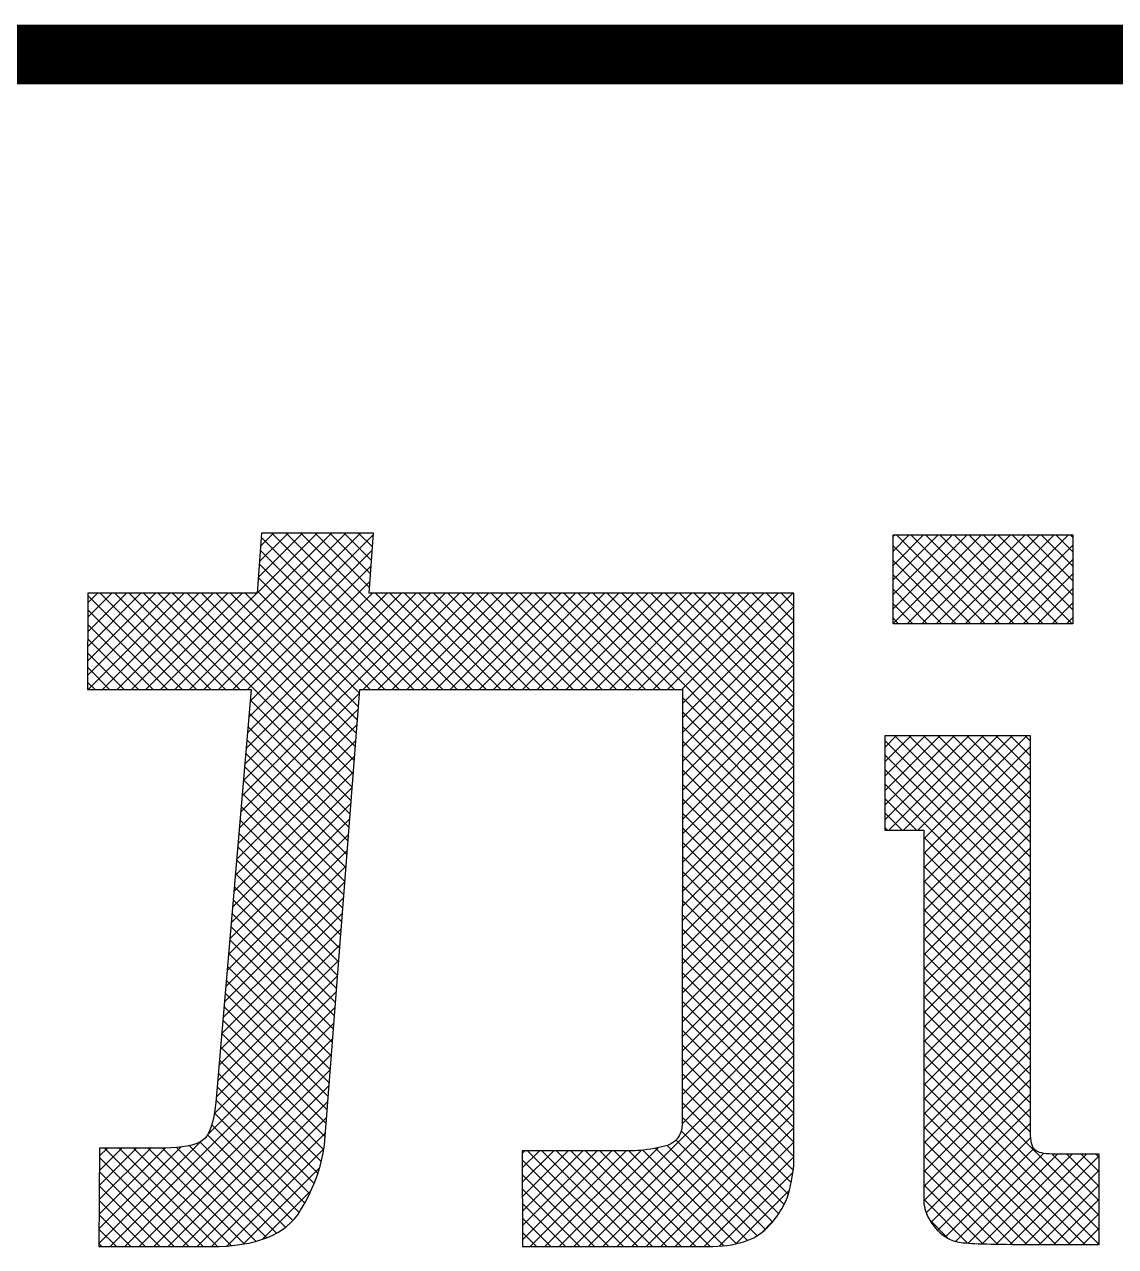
# Model space of a CAD drawing. Header units: millimetres. Extents: x -70627 to 13473, y 10065 to 69465.
# Drawn here: x 4682 to 5593, y 18070 to 19090 of the extents above; entities that cross this region are included whole.
import ezdxf
from ezdxf.enums import TextEntityAlignment as Align

# ---------------------------------------------------------------- set-up
doc = ezdxf.new("R2010")
doc.units = ezdxf.units.MM
doc.layers.add('$TD_AUDIT_GENERATED_(155)', color=7, linetype='Continuous', plot=False)
doc.layers.add('tk', color=7, linetype='Continuous')
doc.styles.add('$TD_AUDIT_GENERATED_(152)', font='', dxfattribs={"width": 0.75})
doc.styles.add('$TD_AUDIT_GENERATED_(174D)', font='', dxfattribs={"width": 0.9})
doc.styles.add('sepd_yb2', font='sepd_gbe.shx', dxfattribs={"width": 0.8, "bigfont": 'sepd_gbc.shx'})
doc.styles.add('TBZT', font='')
doc.styles.get('$TD_AUDIT_GENERATED_(152)').set_extended_font_data('SimSun')
doc.styles.get('$TD_AUDIT_GENERATED_(174D)').set_extended_font_data('SimSun')
doc.styles.get('TBZT').set_extended_font_data('SimSun')

# ---------------------------------------------------------------- blocks, each defined once
blk = doc.blocks.new('$TD_AUDIT_GENERATED_(243E)')
at = {"layer": 'tk'}
for p, q in [((783.588, 116.012), (784.894, 117.318)), ((783.709, 116.012), (785.015, 117.318)), ((783.83, 116.012), (785.136, 117.318)), ((783.951, 116.012), (785.244, 117.304)), ((784.276, 116.82), (784.774, 117.318)), ((784.285, 116.95), (784.653, 117.318)), ((784.294, 117.08), (784.532, 117.318)), ((784.304, 117.211), (784.411, 117.318)), ((785.581, 116.012), (784.309, 117.284)), ((785.702, 116.012), (784.396, 117.318)), ((785.823, 116.012), (784.517, 117.318)), ((785.944, 116.012), (784.638, 117.318)), ((785.212, 116.864), (784.759, 117.318)), ((785.22, 116.977), (784.88, 117.318)), ((785.228, 117.09), (785, 117.318)), ((785.237, 117.203), (785.121, 117.318)), ((785.245, 117.316), (785.242, 117.318)), ((789.582, 117.289), (789.596, 117.303)), ((789.582, 117.168), (789.717, 117.303)), ((789.582, 117.047), (789.837, 117.303)), ((789.582, 116.927), (789.958, 117.303)), ((789.582, 116.806), (790.079, 117.303)), ((789.582, 116.685), (790.2, 117.303)), ((789.582, 116.564), (790.321, 117.303)), ((790.352, 116.561), (789.61, 117.303)), ((789.7, 116.561), (790.442, 117.303)), ((790.473, 116.561), (789.731, 117.303)), ((789.821, 116.561), (790.563, 117.303)), ((790.594, 116.561), (789.852, 117.303)), ((789.942, 116.561), (790.684, 117.303)), ((790.715, 116.561), (789.973, 117.303)), ((790.063, 116.561), (790.805, 117.303)), ((790.836, 116.561), (790.093, 117.303)), ((790.183, 116.561), (790.926, 117.303)), ((790.957, 116.561), (790.214, 117.303)), ((790.304, 116.561), (791.047, 117.303)), ((791.077, 116.561), (790.335, 117.303)), ((791.082, 116.677), (790.456, 117.303)), ((791.082, 116.798), (790.577, 117.303)), ((791.082, 116.919), (790.698, 117.303)), ((791.082, 117.04), (790.819, 117.303)), ((791.082, 117.161), (790.94, 117.303)), ((791.082, 117.282), (791.061, 117.303)), ((784.072, 116.012), (785.234, 117.174)), ((785.46, 116.012), (784.301, 117.171)), ((790.231, 116.561), (789.582, 117.211)), ((790.425, 116.561), (791.082, 117.218)), ((784.193, 116.012), (785.225, 117.044)), ((785.339, 116.012), (784.293, 117.058)), ((790.11, 116.561), (789.582, 117.09)), ((790.546, 116.561), (791.082, 117.097)), ((785.218, 116.012), (784.285, 116.945)), ((789.989, 116.561), (789.582, 116.969)), ((790.667, 116.561), (791.082, 116.976)), ((784.215, 115.913), (785.216, 116.914)), ((789.868, 116.561), (789.582, 116.848)), ((790.788, 116.561), (791.082, 116.855)), ((782.859, 116.129), (783.546, 116.815)), ((782.86, 116.372), (783.304, 116.815)), ((782.86, 116.251), (783.425, 116.815)), ((782.861, 116.615), (783.062, 116.815)), ((782.861, 116.494), (783.183, 116.815)), ((782.862, 116.736), (782.941, 116.815)), ((783.647, 116.012), (782.862, 116.796)), ((782.863, 116.012), (783.666, 116.815)), ((783.767, 116.012), (782.964, 116.815)), ((782.984, 116.012), (783.787, 116.815)), ((783.888, 116.012), (783.085, 116.815)), ((783.105, 116.012), (783.908, 116.815)), ((784.009, 116.012), (783.206, 116.815)), ((783.226, 116.012), (784.029, 116.815)), ((784.13, 116.012), (783.326, 116.815)), ((783.346, 116.012), (784.15, 116.815)), ((785.068, 115.195), (783.447, 116.815)), ((783.467, 116.012), (784.271, 116.815)), ((785.077, 115.307), (783.568, 116.815)), ((785.085, 115.419), (783.689, 116.815)), ((785.094, 115.532), (783.81, 116.815)), ((785.103, 115.644), (783.931, 116.815)), ((785.111, 115.756), (784.052, 116.815)), ((784.147, 115.12), (785.843, 116.815)), ((784.159, 115.252), (785.722, 116.815)), ((784.17, 115.384), (785.601, 116.815)), ((785.12, 115.868), (784.173, 116.815)), ((784.181, 115.516), (785.48, 116.815)), ((784.193, 115.649), (785.359, 116.815)), ((784.204, 115.781), (785.238, 116.815)), ((785.129, 115.98), (784.277, 116.833)), ((785.16, 116.012), (785.964, 116.815)), ((786.065, 116.012), (785.261, 116.815)), ((785.281, 116.012), (786.085, 116.815)), ((786.186, 116.012), (785.382, 116.815)), ((785.402, 116.012), (786.206, 116.815)), ((786.307, 116.012), (785.503, 116.815)), ((785.523, 116.012), (786.327, 116.815)), ((786.428, 116.012), (785.624, 116.815)), ((785.644, 116.012), (786.448, 116.815)), ((786.548, 116.012), (785.745, 116.815)), ((785.765, 116.012), (786.568, 116.815)), ((786.669, 116.012), (785.866, 116.815)), ((785.886, 116.012), (786.689, 116.815)), ((786.79, 116.012), (785.987, 116.815)), ((786.007, 116.012), (786.81, 116.815)), ((786.911, 116.012), (786.108, 116.815)), ((786.128, 116.012), (786.931, 116.815)), ((787.032, 116.012), (786.228, 116.815)), ((786.248, 116.012), (787.052, 116.815)), ((787.153, 116.012), (786.349, 116.815)), ((786.369, 116.012), (787.173, 116.815)), ((787.274, 116.012), (786.47, 116.815)), ((786.49, 116.012), (787.294, 116.815)), ((787.395, 116.012), (786.591, 116.815)), ((786.611, 116.012), (787.415, 116.815)), ((787.516, 116.012), (786.712, 116.815)), ((786.732, 116.012), (787.536, 116.815)), ((787.637, 116.012), (786.833, 116.815)), ((786.853, 116.012), (787.657, 116.815)), ((787.758, 116.012), (786.954, 116.815)), ((786.974, 116.012), (787.778, 116.815)), ((788.755, 115.135), (787.075, 116.815)), ((787.095, 116.012), (787.899, 116.815)), ((788.755, 115.256), (787.196, 116.815)), ((787.216, 116.012), (788.019, 116.815)), ((788.755, 115.377), (787.317, 116.815)), ((787.337, 116.012), (788.14, 116.815)), ((788.755, 115.498), (787.438, 116.815)), ((787.458, 116.012), (788.261, 116.815)), ((788.755, 115.619), (787.559, 116.815)), ((787.579, 116.012), (788.382, 116.815)), ((788.755, 115.74), (787.679, 116.815)), ((787.699, 116.012), (788.503, 116.815)), ((788.755, 115.861), (787.8, 116.815)), ((787.82, 116.012), (788.624, 116.815)), ((787.825, 115.895), (788.745, 116.815)), ((788.755, 115.982), (787.921, 116.815)), ((788.755, 116.102), (788.042, 116.815)), ((788.755, 116.223), (788.163, 116.815)), ((788.755, 116.344), (788.284, 116.815)), ((788.755, 116.465), (788.405, 116.815)), ((788.755, 116.586), (788.526, 116.815)), ((788.755, 116.707), (788.647, 116.815)), ((783.526, 116.012), (782.862, 116.676)), ((787.825, 115.774), (788.755, 116.705)), ((789.747, 116.561), (789.582, 116.727)), ((790.909, 116.561), (791.082, 116.735)), ((783.405, 116.012), (782.861, 116.555)), ((787.824, 115.653), (788.755, 116.584)), ((789.627, 116.561), (789.582, 116.606)), ((791.03, 116.561), (791.082, 116.614)), ((783.284, 116.012), (782.861, 116.435)), ((787.824, 115.532), (788.755, 116.463)), ((787.824, 115.411), (788.755, 116.342)), ((783.163, 116.012), (782.86, 116.314)), ((783.042, 116.012), (782.86, 116.194)), ((787.824, 115.29), (788.755, 116.221)), ((782.921, 116.012), (782.859, 116.073)), ((787.824, 115.169), (788.755, 116.1)), ((784.136, 114.988), (785.129, 115.98)), ((785.059, 115.083), (784.216, 115.926)), ((787.824, 115.048), (788.755, 115.979)), ((788.755, 115.014), (787.825, 115.945)), ((784.125, 114.855), (785.119, 115.849)), ((787.824, 114.927), (788.755, 115.858)), ((788.755, 114.893), (787.825, 115.824)), ((784.113, 114.723), (785.109, 115.718)), ((785.051, 114.97), (784.207, 115.814)), ((787.824, 114.806), (788.755, 115.737)), ((785.042, 114.858), (784.197, 115.703)), ((787.824, 114.685), (788.755, 115.616)), ((788.755, 114.772), (787.825, 115.703)), ((789.513, 115.528), (789.609, 115.624)), ((789.513, 115.407), (789.73, 115.624)), ((789.513, 115.287), (789.851, 115.624)), ((789.513, 115.166), (789.972, 115.624)), ((789.513, 115.045), (790.093, 115.624)), ((789.513, 114.924), (790.214, 115.624)), ((789.547, 114.837), (790.335, 115.624)), ((790.729, 114.491), (789.596, 115.624)), ((789.668, 114.837), (790.456, 115.624)), ((790.729, 114.612), (789.717, 115.624)), ((789.789, 114.837), (790.577, 115.624)), ((789.838, 114.764), (790.698, 115.624)), ((790.729, 114.733), (789.838, 115.624)), ((790.729, 114.854), (789.959, 115.624)), ((790.729, 114.975), (790.08, 115.624)), ((790.729, 115.096), (790.201, 115.624)), ((790.729, 115.217), (790.322, 115.624)), ((790.729, 115.338), (790.442, 115.624)), ((790.729, 115.458), (790.563, 115.624)), ((790.729, 115.579), (790.684, 115.624)), ((784.102, 114.591), (785.098, 115.587)), ((785.033, 114.746), (784.188, 115.591)), ((788.755, 114.652), (787.824, 115.582)), ((790.729, 114.37), (789.513, 115.586)), ((789.838, 114.643), (790.729, 115.535)), ((784.091, 114.459), (785.088, 115.456)), ((785.024, 114.634), (784.178, 115.48)), ((787.823, 114.564), (788.755, 115.495)), ((788.755, 114.531), (787.824, 115.461)), ((790.729, 114.249), (789.513, 115.465)), ((789.838, 114.522), (790.729, 115.414)), ((784.08, 114.326), (785.078, 115.325)), ((785.016, 114.522), (784.169, 115.369)), ((787.823, 114.443), (788.755, 115.375)), ((788.755, 114.41), (787.824, 115.341)), ((790.729, 114.128), (789.513, 115.344)), ((785.007, 114.409), (784.159, 115.257)), ((787.823, 114.322), (788.755, 115.254)), ((788.755, 114.289), (787.824, 115.22)), ((790.729, 114.008), (789.513, 115.223)), ((789.838, 114.402), (790.729, 115.293)), ((784.068, 114.194), (785.068, 115.194)), ((784.998, 114.297), (784.15, 115.146)), ((787.823, 114.201), (788.755, 115.133)), ((789.838, 114.281), (790.729, 115.172)), ((784.057, 114.062), (785.058, 115.063)), ((784.99, 114.185), (784.14, 115.035)), ((787.823, 114.08), (788.755, 115.012)), ((788.755, 114.168), (787.824, 115.099)), ((789.779, 114.837), (789.513, 115.102)), ((789.838, 114.16), (790.729, 115.051)), ((784.046, 113.93), (785.048, 114.932)), ((784.981, 114.073), (784.131, 114.923)), ((788.755, 114.047), (787.824, 114.978)), ((789.658, 114.837), (789.513, 114.981)), ((789.838, 114.039), (790.729, 114.93)), ((784.034, 113.798), (785.037, 114.801)), ((784.972, 113.96), (784.121, 114.812)), ((787.823, 113.959), (788.755, 114.891)), ((788.755, 113.926), (787.824, 114.857)), ((789.537, 114.837), (789.513, 114.86)), ((789.838, 113.918), (790.729, 114.809)), ((784.964, 113.848), (784.111, 114.7)), ((787.823, 113.838), (788.755, 114.77)), ((788.755, 113.805), (787.824, 114.737)), ((790.729, 113.887), (789.838, 114.778)), ((784.023, 113.665), (785.027, 114.67)), ((787.823, 113.717), (788.755, 114.649)), ((788.755, 113.684), (787.824, 114.616)), ((789.838, 113.797), (790.729, 114.689)), ((790.729, 113.766), (789.838, 114.657)), ((784.012, 113.533), (785.017, 114.539)), ((784.955, 113.736), (784.102, 114.589)), ((787.823, 113.596), (788.755, 114.528)), ((788.755, 113.563), (787.823, 114.495)), ((789.838, 113.676), (790.729, 114.568)), ((790.729, 113.645), (789.838, 114.536)), ((784, 113.401), (785.007, 114.407)), ((784.946, 113.624), (784.092, 114.478)), ((787.823, 113.475), (788.755, 114.407)), ((789.838, 113.555), (790.729, 114.447)), ((790.729, 113.524), (789.838, 114.415)), ((784.938, 113.512), (784.083, 114.366)), ((788.755, 113.442), (787.823, 114.374)), ((789.838, 113.434), (790.729, 114.326)), ((790.729, 113.403), (789.838, 114.294)), ((783.989, 113.269), (784.997, 114.276)), ((784.929, 113.399), (784.073, 114.255)), ((787.822, 113.354), (788.755, 114.286)), ((788.755, 113.321), (787.823, 114.253)), ((789.838, 113.313), (790.729, 114.205)), ((783.978, 113.136), (784.987, 114.145)), ((784.92, 113.287), (784.064, 114.143)), ((787.822, 113.233), (788.755, 114.165)), ((788.755, 113.201), (787.823, 114.133)), ((790.729, 113.282), (789.838, 114.174)), ((789.838, 113.192), (790.729, 114.084)), ((783.966, 113.004), (784.976, 114.014)), ((784.911, 113.175), (784.054, 114.032)), ((787.822, 113.112), (788.755, 114.045)), ((788.755, 113.08), (787.823, 114.012)), ((790.729, 113.161), (789.838, 114.053)), ((783.955, 112.872), (784.966, 113.883)), ((784.903, 113.063), (784.045, 113.921)), ((787.822, 112.991), (788.755, 113.924)), ((788.755, 112.959), (787.823, 113.891)), ((789.838, 113.071), (790.729, 113.963)), ((790.729, 113.04), (789.838, 113.932)), ((784.894, 112.95), (784.035, 113.809)), ((787.822, 112.87), (788.755, 113.803)), ((789.838, 112.951), (790.729, 113.842)), ((790.729, 112.919), (789.838, 113.811)), ((783.944, 112.74), (784.956, 113.752)), ((784.885, 112.838), (784.026, 113.698)), ((787.822, 112.749), (788.755, 113.682)), ((788.755, 112.838), (787.823, 113.77)), ((789.838, 112.83), (790.729, 113.721)), ((790.729, 112.798), (789.838, 113.69)), ((783.933, 112.608), (784.946, 113.621)), ((784.877, 112.726), (784.016, 113.586)), ((788.755, 112.717), (787.823, 113.649)), ((789.838, 112.709), (790.729, 113.6)), ((783.917, 112.472), (784.936, 113.49)), ((784.868, 112.614), (784.007, 113.475)), ((787.822, 112.628), (788.755, 113.561)), ((788.755, 112.596), (787.823, 113.528)), ((790.729, 112.677), (789.838, 113.569)), ((789.838, 112.588), (790.729, 113.479)), ((787.822, 112.507), (788.755, 113.44)), ((788.755, 112.475), (787.822, 113.408)), ((790.729, 112.557), (789.838, 113.448)), ((783.859, 112.292), (784.926, 113.359)), ((784.859, 112.502), (783.997, 113.364)), ((787.822, 112.385), (788.755, 113.319)), ((788.755, 112.354), (787.822, 113.287)), ((789.838, 112.467), (790.729, 113.358)), ((790.729, 112.436), (789.838, 113.327)), ((783.048, 111.36), (784.916, 113.228)), ((784.851, 112.389), (783.988, 113.252)), ((786.917, 111.36), (788.755, 113.198)), ((788.755, 112.233), (787.822, 113.166)), ((789.838, 112.346), (790.729, 113.238)), ((790.729, 112.315), (789.838, 113.206)), ((783.169, 111.36), (784.905, 113.097)), ((784.842, 112.277), (783.978, 113.141)), ((787.038, 111.36), (788.755, 113.077)), ((789.838, 112.225), (790.729, 113.117)), ((791.303, 111.62), (789.838, 113.085)), ((783.29, 111.36), (784.895, 112.966)), ((784.83, 112.168), (783.969, 113.029)), ((788.755, 112.112), (787.822, 113.045)), ((789.838, 112.104), (790.729, 112.996)), ((791.303, 111.499), (789.838, 112.964)), ((784.81, 112.068), (783.959, 112.918)), ((787.159, 111.36), (788.755, 112.956)), ((788.748, 111.998), (787.822, 112.924)), ((789.838, 111.983), (790.729, 112.875)), ((783.411, 111.36), (784.885, 112.835)), ((784.782, 111.974), (783.95, 112.807)), ((787.28, 111.36), (788.755, 112.835)), ((788.731, 111.894), (787.822, 112.804)), ((791.303, 111.378), (789.838, 112.843)), ((783.532, 111.36), (784.875, 112.704)), ((784.749, 111.886), (783.94, 112.695)), ((787.401, 111.36), (788.755, 112.714)), ((788.708, 111.797), (787.822, 112.683)), ((789.838, 111.862), (790.729, 112.754)), ((791.182, 111.378), (789.838, 112.723)), ((783.653, 111.36), (784.865, 112.572)), ((784.712, 111.803), (783.931, 112.584)), ((787.522, 111.36), (788.755, 112.594)), ((788.673, 111.711), (787.822, 112.562)), ((789.838, 111.741), (790.729, 112.633)), ((791.061, 111.378), (789.838, 112.602)), ((784.671, 111.723), (783.918, 112.475)), ((787.643, 111.36), (788.755, 112.473)), ((790.94, 111.378), (789.838, 112.481)), ((789.859, 111.642), (790.729, 112.512)), ((783.773, 111.36), (784.855, 112.441)), ((784.626, 111.646), (783.896, 112.377)), ((787.764, 111.36), (788.755, 112.352)), ((788.627, 111.635), (787.822, 112.441)), ((790.819, 111.378), (789.838, 112.36)), ((789.901, 111.563), (790.729, 112.391)), ((784.573, 111.578), (783.859, 112.293)), ((783.894, 111.36), (784.844, 112.31)), ((788.517, 111.504), (787.772, 112.249)), ((788.575, 111.567), (787.814, 112.328)), ((789.954, 111.495), (790.731, 112.272)), ((782.953, 111.386), (783.806, 112.239)), ((782.954, 111.508), (783.637, 112.191)), ((782.955, 111.63), (783.508, 112.184)), ((782.956, 111.752), (783.388, 112.183)), ((782.957, 111.874), (783.267, 112.183)), ((782.958, 111.996), (783.146, 112.183)), ((782.959, 112.118), (783.025, 112.183)), ((783.824, 111.36), (783.001, 112.183)), ((783.944, 111.361), (783.122, 112.183)), ((784.058, 111.368), (783.243, 112.183)), ((784.165, 111.382), (783.364, 112.183)), ((784.264, 111.404), (783.485, 112.183)), ((784.355, 111.434), (783.602, 112.187)), ((784.437, 111.473), (783.707, 112.203)), ((784.51, 111.521), (783.797, 112.234)), ((784.02, 111.365), (784.831, 112.176)), ((786.486, 112.138), (786.509, 112.161)), ((786.487, 112.018), (786.63, 112.161)), ((786.487, 111.897), (786.751, 112.161)), ((786.488, 111.777), (786.871, 112.161)), ((786.488, 111.657), (786.992, 112.161)), ((786.489, 111.536), (787.113, 112.161)), ((786.489, 111.416), (787.234, 112.161)), ((787.331, 111.36), (786.53, 112.161)), ((786.554, 111.36), (787.355, 112.161)), ((787.452, 111.36), (786.651, 112.161)), ((786.675, 111.36), (787.479, 112.163)), ((787.573, 111.36), (786.772, 112.161)), ((786.796, 111.36), (787.622, 112.186)), ((787.693, 111.36), (786.893, 112.161)), ((787.814, 111.36), (787.014, 112.161)), ((787.935, 111.36), (787.135, 112.161)), ((788.056, 111.36), (787.255, 112.161)), ((788.17, 111.367), (787.376, 112.161)), ((788.274, 111.384), (787.493, 112.165)), ((788.367, 111.412), (787.598, 112.181)), ((788.449, 111.451), (787.696, 112.204)), ((787.885, 111.36), (788.755, 112.231)), ((790.699, 111.378), (789.838, 112.239)), ((790.02, 111.441), (790.758, 112.178)), ((783.703, 111.36), (782.959, 112.105)), ((787.21, 111.36), (786.486, 112.084)), ((788.005, 111.36), (788.755, 112.11)), ((790.577, 111.379), (789.838, 112.118)), ((790.104, 111.403), (790.839, 112.138)), ((790.21, 111.389), (790.955, 112.133)), ((790.326, 111.383), (791.076, 112.133)), ((790.444, 111.38), (791.197, 112.133)), ((790.563, 111.379), (791.303, 112.118)), ((791.303, 111.741), (790.911, 112.133)), ((791.303, 111.862), (791.032, 112.133)), ((791.303, 111.983), (791.153, 112.133)), ((791.303, 112.104), (791.274, 112.133)), ((783.582, 111.36), (782.958, 111.985)), ((784.157, 111.381), (784.797, 112.021)), ((787.089, 111.36), (786.487, 111.962)), ((788.13, 111.363), (788.746, 111.98)), ((790.455, 111.38), (789.838, 111.997)), ((790.683, 111.378), (791.303, 111.997)), ((783.461, 111.36), (782.957, 111.865)), ((786.968, 111.36), (786.487, 111.841)), ((790.331, 111.383), (789.838, 111.876)), ((790.804, 111.378), (791.303, 111.876)), ((783.34, 111.36), (782.956, 111.745)), ((784.317, 111.42), (784.723, 111.826)), ((788.27, 111.383), (788.718, 111.83)), ((790.204, 111.389), (789.838, 111.755)), ((790.925, 111.378), (791.303, 111.756)), ((786.847, 111.36), (786.488, 111.719)), ((791.046, 111.378), (791.303, 111.635)), ((783.22, 111.36), (782.955, 111.625)), ((786.726, 111.36), (786.488, 111.598)), ((788.481, 111.473), (788.578, 111.571)), ((790.046, 111.426), (789.887, 111.585)), ((783.099, 111.36), (782.954, 111.505)), ((786.605, 111.36), (786.489, 111.477)), ((791.167, 111.378), (791.303, 111.514)), ((782.978, 111.36), (782.953, 111.385)), ((791.288, 111.378), (791.303, 111.393))]:
    blk.add_line(p, q, dxfattribs=at)
at = {"layer": 'tk', "const_width": 0.5}
blk.add_lwpolyline([(720.24, 121.314), (860.24, 121.314)], dxfattribs=at)
at = {"layer": 'tk', "color": 7}
blk.add_lwpolyline([(791.082, 116.561), (789.582, 116.561), (789.582, 117.303), (791.082, 117.303)], close=True, dxfattribs=at)
for points, knots in [([(782.953, 111.36), (782.953, 111.36), (782.959, 112.183), (782.959, 112.183), (782.959, 112.183), (783.498, 112.183), (783.498, 112.183), (783.649, 112.183), (783.755, 112.204), (783.815, 112.245), (783.876, 112.286), (783.913, 112.392), (783.929, 112.563), (783.929, 112.563), (784.224, 116.012), (784.224, 116.012), (784.224, 116.012), (782.859, 116.012), (782.859, 116.012), (782.859, 116.012), (782.862, 116.815), (782.862, 116.815), (782.862, 116.815), (784.275, 116.815), (784.275, 116.815), (784.275, 116.815), (784.311, 117.318), (784.311, 117.318), (784.311, 117.318), (785.245, 117.318), (785.245, 117.318), (785.245, 117.318), (785.209, 116.815), (785.209, 116.815), (785.209, 116.815), (788.755, 116.815), (788.755, 116.815), (788.755, 116.815), (788.755, 112.099), (788.755, 112.099), (788.755, 112.026), (788.743, 111.937), (788.718, 111.832), (788.693, 111.727), (788.631, 111.622), (788.531, 111.517), (788.432, 111.413), (788.267, 111.36), (788.036, 111.36), (788.036, 111.36), (786.489, 111.36), (786.489, 111.36), (786.489, 111.36), (786.486, 112.161), (786.486, 112.161), (786.486, 112.161), (787.429, 112.161), (787.429, 112.161), (787.483, 112.161), (787.562, 112.172), (787.664, 112.195), (787.767, 112.218), (787.819, 112.281), (787.822, 112.384), (787.822, 112.384), (787.825, 116.012), (787.825, 116.012), (787.825, 116.012), (785.131, 116.012), (785.131, 116.012), (785.131, 116.012), (784.839, 112.245), (784.839, 112.245), (784.824, 112.059), (784.757, 111.865), (784.637, 111.663), (784.517, 111.461), (784.267, 111.36), (783.887, 111.36), (783.887, 111.36), (782.953, 111.36), (782.953, 111.36)], [0, 0, 0, 0, 1, 1, 1, 2, 2, 2, 3, 3, 3, 4, 4, 4, 5, 5, 5, 6, 6, 6, 7, 7, 7, 8, 8, 8, 9, 9, 9, 10, 10, 10, 11, 11, 11, 12, 12, 12, 13, 13, 13, 14, 14, 14, 15, 15, 15, 16, 16, 16, 17, 17, 17, 18, 18, 18, 19, 19, 19, 20, 20, 20, 21, 21, 21, 22, 22, 22, 23, 23, 23, 24, 24, 24, 25, 25, 25, 26, 26, 26, 27, 27, 27, 27]), ([(791.303, 112.133), (791.303, 112.133), (791.303, 111.378), (791.303, 111.378), (791.303, 111.378), (790.729, 111.378), (790.729, 111.378), (790.431, 111.378), (790.238, 111.383), (790.15, 111.394), (790.063, 111.405), (789.989, 111.449), (789.928, 111.525), (789.868, 111.602), (789.838, 111.675), (789.838, 111.743), (789.838, 111.811), (789.838, 111.848), (789.838, 111.855), (789.838, 111.855), (789.838, 114.837), (789.838, 114.837), (789.838, 114.837), (789.513, 114.837), (789.513, 114.837), (789.513, 114.837), (789.513, 115.624), (789.513, 115.624), (789.513, 115.624), (790.729, 115.624), (790.729, 115.624), (790.729, 115.624), (790.729, 112.315), (790.729, 112.315), (790.729, 112.241), (790.741, 112.193), (790.766, 112.169), (790.791, 112.145), (790.839, 112.133), (790.911, 112.133), (790.911, 112.133), (791.303, 112.133), (791.303, 112.133)], [0, 0, 0, 0, 1, 1, 1, 2, 2, 2, 3, 3, 3, 4, 4, 4, 5, 5, 5, 6, 6, 6, 7, 7, 7, 8, 8, 8, 9, 9, 9, 10, 10, 10, 11, 11, 11, 12, 12, 12, 13, 13, 13, 14, 14, 14, 14])]:
    blk.add_open_spline(points, degree=3, knots=knots, dxfattribs=at)
at = {"layer": '$TD_AUDIT_GENERATED_(155)', "style": 'sepd_yb2', "flags": 1}
for tag, p in [('{LZCO-CB-W70-H36}', (140.29, 41.239)), ('{LZCO-ZZ-W63-H35-D10}', (528.732, 41.314))]:
    blk.add_attdef(tag, text='', height=4, dxfattribs=at).set_placement(p, align=Align.BOTTOM_RIGHT)
at = {"layer": 'tk', "style": 'sepd_yb2'}
for tag, height, p in [('\\M+5B9A4\\M+5B3CC1', 4, (779.701, 105.963)), ('\\M+5B9A4\\M+5B3CC', 6, (779.26, 103.628)), ('\\M+5BDD7\\M+5B6CE', 6, (833.055, 103.164)), ('\\M+5B9A4\\M+5B3CC2', 4, (779.111, 101.376)), ('\\M+5CDBC\\M+5C3FB1', 6, (820.24, 78.314)), ('\\M+5CDBC\\M+5C3FB', 6, (820.24, 74.314)), ('\\M+5CDBC\\M+5C3FB2', 6, (820.24, 70.314)), ('\\M+5B1C8\\M+5C0FD', 5, (740.374, 45.814)), ('\\M+5CDBC\\M+5BAC5', 5, (827.283, 46.043)), ('\\M+5C8D5\\M+5C6DA', 5, (770.167, 45.814))]:
    blk.add_attdef(tag, text='', height=height, dxfattribs=at).set_placement(p, align=Align.MIDDLE_CENTER)
at = {"layer": 'tk', "flags": 3}
for tag, height, style, width, p in [('N\\M+5C5FA\\M+5D7BC_T6_H7', 2, '$TD_AUDIT_GENERATED_(174D)', 0.8, (758.174, 93.994)), ('N\\M+5C5FA\\M+5D7BC\\M+5C8D5\\M+5C6DA_T5_H1.5', 1.5, 'TBZT', 0.65, (774.043, 93.959)), ('N\\M+5C9F3\\M+5BACB\\M+5D2BB_T6_H7', 2, '$TD_AUDIT_GENERATED_(174D)', 0.8, (758.174, 85.994)), ('N\\M+5C9F3\\M+5BACB\\M+5D2BB\\M+5C8D5\\M+5C6DA_T5_H1.5', 1.5, 'TBZT', 0.65, (774.053, 86.151)), ('N\\M+5C9F3\\M+5BACB\\M+5B6FE_T6_H7', 2, '$TD_AUDIT_GENERATED_(174D)', 0.8, (758.174, 77.994)), ('N\\M+5C9F3\\M+5BACB\\M+5B6FE\\M+5C8D5\\M+5C6DA_T5_H1.5', 1.5, 'TBZT', 0.65, (773.934, 78.115)), ('N\\M+5D0A3\\M+5BACB_T6_H7', 2, '$TD_AUDIT_GENERATED_(174D)', 0.8, (758.284, 69.994)), ('N\\M+5D0A3\\M+5BACB\\M+5C8D5\\M+5C6DA_T5_H1.5', 1.5, 'TBZT', 0.65, (773.939, 69.851)), ('N\\M+5C9E8\\M+5BCC6_T6_H7', 2, '$TD_AUDIT_GENERATED_(174D)', 0.8, (758.174, 61.994)), ('N\\M+5C9E8\\M+5BCC6\\M+5C8D5\\M+5C6DA_T5_H1.5', 1.5, 'TBZT', 0.65, (773.501, 62.194)), ('N\\M+5D6C6\\M+5CDBC_T6_H7', 2, '$TD_AUDIT_GENERATED_(174D)', 0.8, (758.065, 53.994)), ('N\\M+5D6C6\\M+5CDBC\\M+5C8D5\\M+5C6DA_T5_H1.5', 1.5, 'TBZT', 0.65, (773.61, 54.099))]:
    blk.add_attdef(tag, text='', height=height, dxfattribs=dict(at, style=style, width=width)).set_placement(p, align=Align.MIDDLE_CENTER)
at = {"layer": 'tk', "style": '$TD_AUDIT_GENERATED_(152)', "width": 0.8, "flags": 3}
for tag, p in [('LZCO_NCB-W70-H36_T7', (143.799, 77.314)), ('LZCO_NZZ-W63-H35_T7', (528.732, 76.314))]:
    blk.add_attdef(tag, text='', height=3, dxfattribs=at).set_placement(p, align=Align.TOP_RIGHT)
blk.add_attdef('LZHQINS_N5__0__\\M+5BBE1\\M+5C7A9\\M+5C0B8.DWG__0__1_T8', text='', height=3, dxfattribs=at).set_placement((720.24, 41.314), align=Align.BOTTOM_RIGHT)
blk.add_attdef('LZFRAME', (812.741, 35.318), '', height=3, dxfattribs=at)

msp = doc.modelspace()

# ---------------------------------------------------------------- block references
at = {"xscale": 100, "yscale": 100, "zscale": 100}
msp.add_blockref('$TD_AUDIT_GENERATED_(243E)', (-73551.3, 6933.7), dxfattribs=at)

doc.saveas('drawing.dxf')
